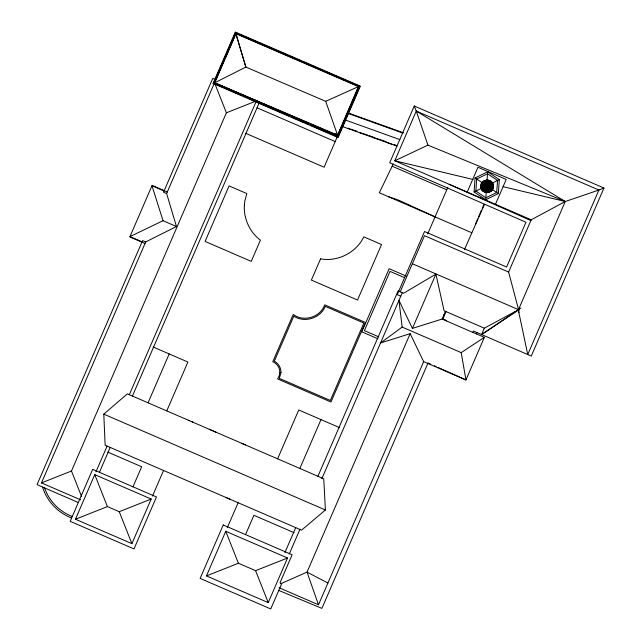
<?xml version="1.0" encoding="UTF-8"?>
<svg xmlns="http://www.w3.org/2000/svg" width="641" height="641" viewBox="0 0 641 641"><rect width="100%" height="100%" fill="white"/><g stroke="black" fill="none" stroke-linecap="round" stroke-linejoin="round"><path stroke-width="0.96" d="M480.822 187.012C479.588 178.991 492.737 177.461 493.37 185.553C494.604 193.574 481.455 195.104 480.822 187.012L487.208 186.715L487.456 186.018M481.022 186.988L481.046 185.393M486.207 186.154C485.982 187.444 488.17 187.484 487.985 186.178C487.913 184.536 484.989 186.018 486.928 186.499M474.1 191.939L475.061 177.95L487.657 171.788L499.291 179.616L498.329 193.606L485.734 199.768L474.1 191.939L481.631 188.254M485.734 199.768L486.247 192.316M487.08 180.153L487.657 171.788M488.017 180.041L487.216 186.219L487.985 186.411M487.376 186.619L492.04 190.201L493.306 187.196M225.303 58.251L235.848 33.476L358.752 86.767L337.478 135.964L214.639 82.841L235.792 33.612L358.872 86.423L337.759 135.636L214.679 82.825L245.848 67.065L325.7 101.326L337.759 135.636L335.636 133.512M358.407 86.639L337.591 135.147L217.427 84.003M235.904 33.669L214.639 82.841M213.076 83.482L235.311 32.058L360.346 86.134L338.103 137.551L213.084 83.45M213.549 83.266L215.12 79.644M215.897 77.833L229.222 47.041M229.999 45.231L231.177 42.514M231.962 40.703L233.132 37.987M233.917 36.176L235.487 32.555L238.228 33.741M80.622 499.828L41.481 482.905L145.699 241.929L176.467 226.513L166.628 193.534L214.078 83.819M81.551 496.471L71.472 471.023L226.393 112.8L255.342 101.334M75.462 519.242L94.756 474.636L151.196 499.043L131.902 543.656L75.462 519.242L107.416 506.59L119.25 511.702L151.196 499.043M95.95 471.88L107.063 446.176M129.298 394.768L255.943 101.935M99.395 472.401L110.204 447.41M132.415 396.05L259.036 103.265M148.047 402.804L169.184 353.936M132.967 486.864L141.661 466.76L107.768 452.097M166.764 410.905L187.901 362.029L153.135 346.997M152.478 496.094L163.551 470.478M337.15 137.038L324.106 167.213L245.639 133.28M338.304 136.148L339.081 134.338M339.866 132.527L341.044 129.811M341.829 128L342.999 125.275M343.784 123.465L344.962 120.748M345.739 118.938L357.101 92.673M357.886 90.862L359.064 88.146M206.458 575.898L225.752 531.285L287.537 558.007L268.242 602.62L206.458 575.898L238.412 563.239L255.583 570.666L268.242 602.62M227.339 527.615L238.107 502.72M472.85 332.375L473.427 331.044L531.285 356.067L603.95 188.037L414.27 106.013L389.72 162.782L525.957 222.267L506.598 267.009L424.542 231.521L397.22 294.692L400.753 296.222M414.27 106.013L416.273 111.077L394.784 160.771L531.221 219.783L565.25 201.506L598.886 190.056M277.617 458.844L298.754 409.976L339.682 427.675M245.551 534.618L253.9 515.3L294.139 532.703M299.86 468.467L320.997 419.591M284.892 552.63L295.701 527.639M317.92 476.271L398.101 290.878L403.59 293.257L435.904 274.132L444.093 310.773L484.34 328.176L518.593 309.691L520.925 307.936M400.216 291.799L424.486 235.696L508.609 272.072L518.537 309.507L519.362 309.114L518.697 310.653L518.425 309.779L481.575 334.57L484.34 328.176M289.299 553.936L300.004 529.178M321.822 478.739L402.284 292.689M427.707 233.901L447.795 187.46M467.201 192.092L477.946 167.245L506.198 179.464L495.445 204.311M410.16 333.657L423.645 361.652L465.943 379.953L461.216 352.622L402.147 327.078L380.522 343.007L410.16 333.657L307.023 572.133L318.497 604.775L279.043 587.709M438.212 367.493L465.943 379.953L484.372 337.35L442.066 319.058L412.427 328.408L435.936 274.044M484.588 192.076L487.08 186.699L483.178 191.234L482.056 190.032M464.372 249.758L484.452 204.471M475.334 224.422L477.753 218.821M478.707 216.618L481.447 210.28M482.232 208.469L483.915 204.583M318.497 604.775L423.645 361.652M442.066 319.058L445.407 311.342M442.715 319.338L446.056 311.622M446.248 320.869L446.432 320.452L442.891 318.922M476.383 333.897L476.96 332.575M508.609 272.072L531.221 219.783M481.575 334.57L518.321 310.012L565.25 201.506L416.273 111.077L427.94 145.13L565.25 201.506L503.089 186.651M603.95 188.037L598.886 190.04L527.743 354.537L518.321 310.012M393.278 163.88L379.336 192.773L471.736 232.731M492.08 182.581L489.588 180.514L486.952 186.363L481.303 183.775M491.014 181.331L487.336 186.267L492.16 182.517M483.394 181.299C480.71 183.262 480.117 187.332 482.112 189.984M486.823 185.922L486.815 186.635M490.838 191.322L492.016 190.185M103.802 414.15L127.343 393.854L323.753 478.795L325.412 509.996L301.534 530.155L105.132 445.215L103.802 414.15L325.412 509.996M482.024 190.048L487.096 186.283L486.559 185.561M461.216 352.622L484.372 337.35M483.45 181.379L486.391 180.209M489.379 192.052L490.798 191.266M491.759 183.302L499.291 179.616M176.467 226.513L163.03 220.704L129.971 236.601L142.07 241.825M427.94 145.13L394.784 160.771L473.106 179.488M325.7 101.326L358.872 86.423M280.798 583.719L307.023 572.117L327.912 583.006M481.223 188.606L486.944 186.555L486.375 186.819M492.961 183.959L487.416 186.371L493.37 185.553L492.136 182.533M41.481 482.905L71.472 471.023M255.583 570.666L287.537 558.007M348.608 128.24L347.951 128.4L353.495 129.979M360.53 132.511L359.841 132.679L367.413 134.987M374.176 137.422L373.495 137.583L380.337 139.634M486.383 180.113L489.556 180.586M487.817 192.524L486.174 192.5L487.144 186.715L487.825 192.556M487.408 186.563L492.889 188.791M480.846 185.361L493.338 187.204M487.985 180.233L490.894 181.491M484.668 191.891C490.077 194.527 495.797 187.3 492 182.637M486.19 192.42L483.242 191.146L482.192 189.928M230.351 499.347L226.161 497.552M388.534 196.747L398.414 200.064L435.071 216.874M348.472 113.056L403.606 132.839M348.4 113.537L402.724 133.056M345.563 120.091L399.888 139.61M354.345 130.299L357.013 131.245M369.088 135.596L373.342 137.11M381.275 139.97L385.986 141.653M394.007 144.537L396.539 145.443M386.202 142.142L392.492 144.401M342.727 126.646L397.059 146.164M278.891 590.473L321.902 608.381L428.06 362.934L430.76 364.144M188.31 420.216L189.391 420.688M192.1 421.858L192.797 422.155M240.055 34.526L242.803 35.712M244.63 36.505L257.434 42.042M259.26 42.835L262.001 44.021M263.836 44.814L281.207 52.322M283.034 53.115L300.405 60.631M302.24 61.424L324.186 70.911M326.013 71.704L343.384 79.22M345.211 80.005L355.274 84.356M357.101 85.149L359.841 86.335M416.273 111.077L598.886 190.04M215.08 79.38L212.756 78.378L163.535 192.196L166.628 193.534M222.187 86.687L224.021 87.48M226.77 88.674L228.605 89.468M258.876 102.56L261.624 103.746M270.798 107.712L273.555 108.906M278.138 110.885L280.886 112.079M291.895 116.838L298.313 119.619M311.157 125.171L317.575 127.944M320.332 129.137L322.167 129.931M330.419 133.496L332.254 134.29M335.003 135.483L336.837 136.277M214.463 83.667L222.691 87.224M224.526 88.017L227.267 89.203M229.093 89.996L241.897 95.525M243.724 96.318L246.473 97.504M248.299 98.297L265.67 105.813M267.497 106.598L270.246 107.792M272.072 108.577L284.876 114.114M286.703 114.907L289.444 116.093M291.278 116.886L304.074 122.423M305.901 123.208L308.65 124.402M310.476 125.187L313.217 126.373M315.051 127.166L327.847 132.703M329.682 133.496L332.423 134.682M334.249 135.467L337.911 137.054M257.009 107.768L335.187 141.581M392.156 166.211L446.769 189.832M412.355 263.747L518.593 309.691L518.906 312.592M406.186 276.071L389.151 268.699L361.845 331.838L377.982 338.817M404.495 277.649L390.024 271.391L364.4 330.636L378.871 336.894M167.301 191.971L152.117 185.401L129.835 236.922L145.018 243.492M164.064 190.962L151.973 185.73L163.03 220.704M443.876 314.875L444.525 315.156M145.699 241.929L142.598 240.591L37.05 484.66L78.338 502.52M209.27 429.278L216.113 432.242M241.801 443.356L245.511 444.958M71.928 516.317C59.084 511.39 48.668 500.533 44.445 487.416M71.335 517.864C57.73 512.664 46.857 501.03 42.578 487.112M530.876 220.584L449.165 184.296M434.374 365.771L436.176 366.58M475.061 177.95L482.016 182.629M492.136 189.44L498.329 193.606M482.144 182.364L486.984 186.307M235.904 33.733L245.848 67.065L235.928 33.677M487.328 186.667L490.862 191.347M483.33 181.219L487.096 186.283M412.427 328.408L398.942 300.405L402.147 327.078M487.088 186.235L484.772 180.409M489.42 192.156L487.272 186.699M214.927 83.851L226.393 112.8M225.752 531.285L238.412 563.239M119.25 511.702L131.902 543.656M94.756 474.636L107.416 506.59M487.152 186.219L486.367 180.009M244.357 205.248C243.564 218.589 249.67 232.162 260.414 240.159L251.24 261.376L205.088 241.417L229.101 185.898L246.841 193.574L244.886 200.665L244.357 205.248M481.351 185.433C479.981 192.773 492.032 194.552 492.841 187.132C494.211 179.792 482.16 178.014 481.351 185.433M481.768 185.497C480.502 192.3 491.671 193.943 492.416 187.068C493.682 180.265 482.521 178.623 481.768 185.497M482.312 185.578C481.175 191.691 491.206 193.165 491.879 186.988C493.017 180.874 482.985 179.4 482.312 185.578M482.953 185.674C481.968 190.962 490.653 192.244 491.238 186.892C492.224 181.603 483.53 180.321 482.953 185.674M483.675 185.778C482.865 190.145 490.028 191.202 490.509 186.787C491.327 182.421 484.163 181.363 483.675 185.778M484.476 185.898C489.379 196.899 492.352 176.772 484.476 185.898M485.325 186.018C488.642 193.462 490.645 179.857 485.325 186.018M476.688 179.047L475.87 191.074L485.87 197.805L496.703 192.508L497.528 180.482L487.521 173.751L476.688 179.047M279.805 372.549L279.188 375.906L277.593 378.927L330.972 402.011L365.394 322.431L324.675 304.82C320.46 317.247 303.69 322.375 293.241 314.427L272.778 361.74C277.056 363.455 279.973 367.942 279.805 372.549M280.99 372.581L279.324 378.39L330.355 400.457L363.84 323.048L325.259 306.358C320.54 318.265 304.427 323.28 293.786 316.141L274.308 361.187C278.49 363.279 281.135 367.926 280.99 372.581M92.665 469.356L70.189 521.333L133.993 548.928L156.476 496.959L92.665 469.356M320.556 258.868L311.382 280.085L357.526 300.044L381.539 244.525L363.808 236.85C356.26 252.61 337.743 262.025 320.556 258.868M223.244 524.955L200.128 578.406L270.75 608.95L281.728 583.558L279.981 582.829L292.128 554.753L223.244 524.955"/></g></svg>
